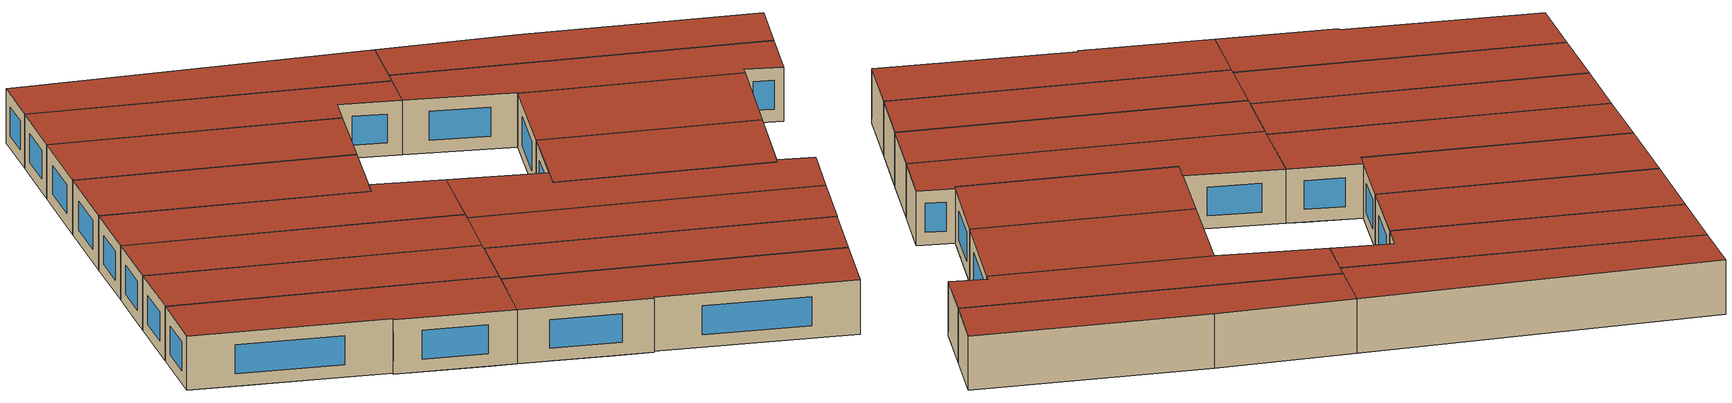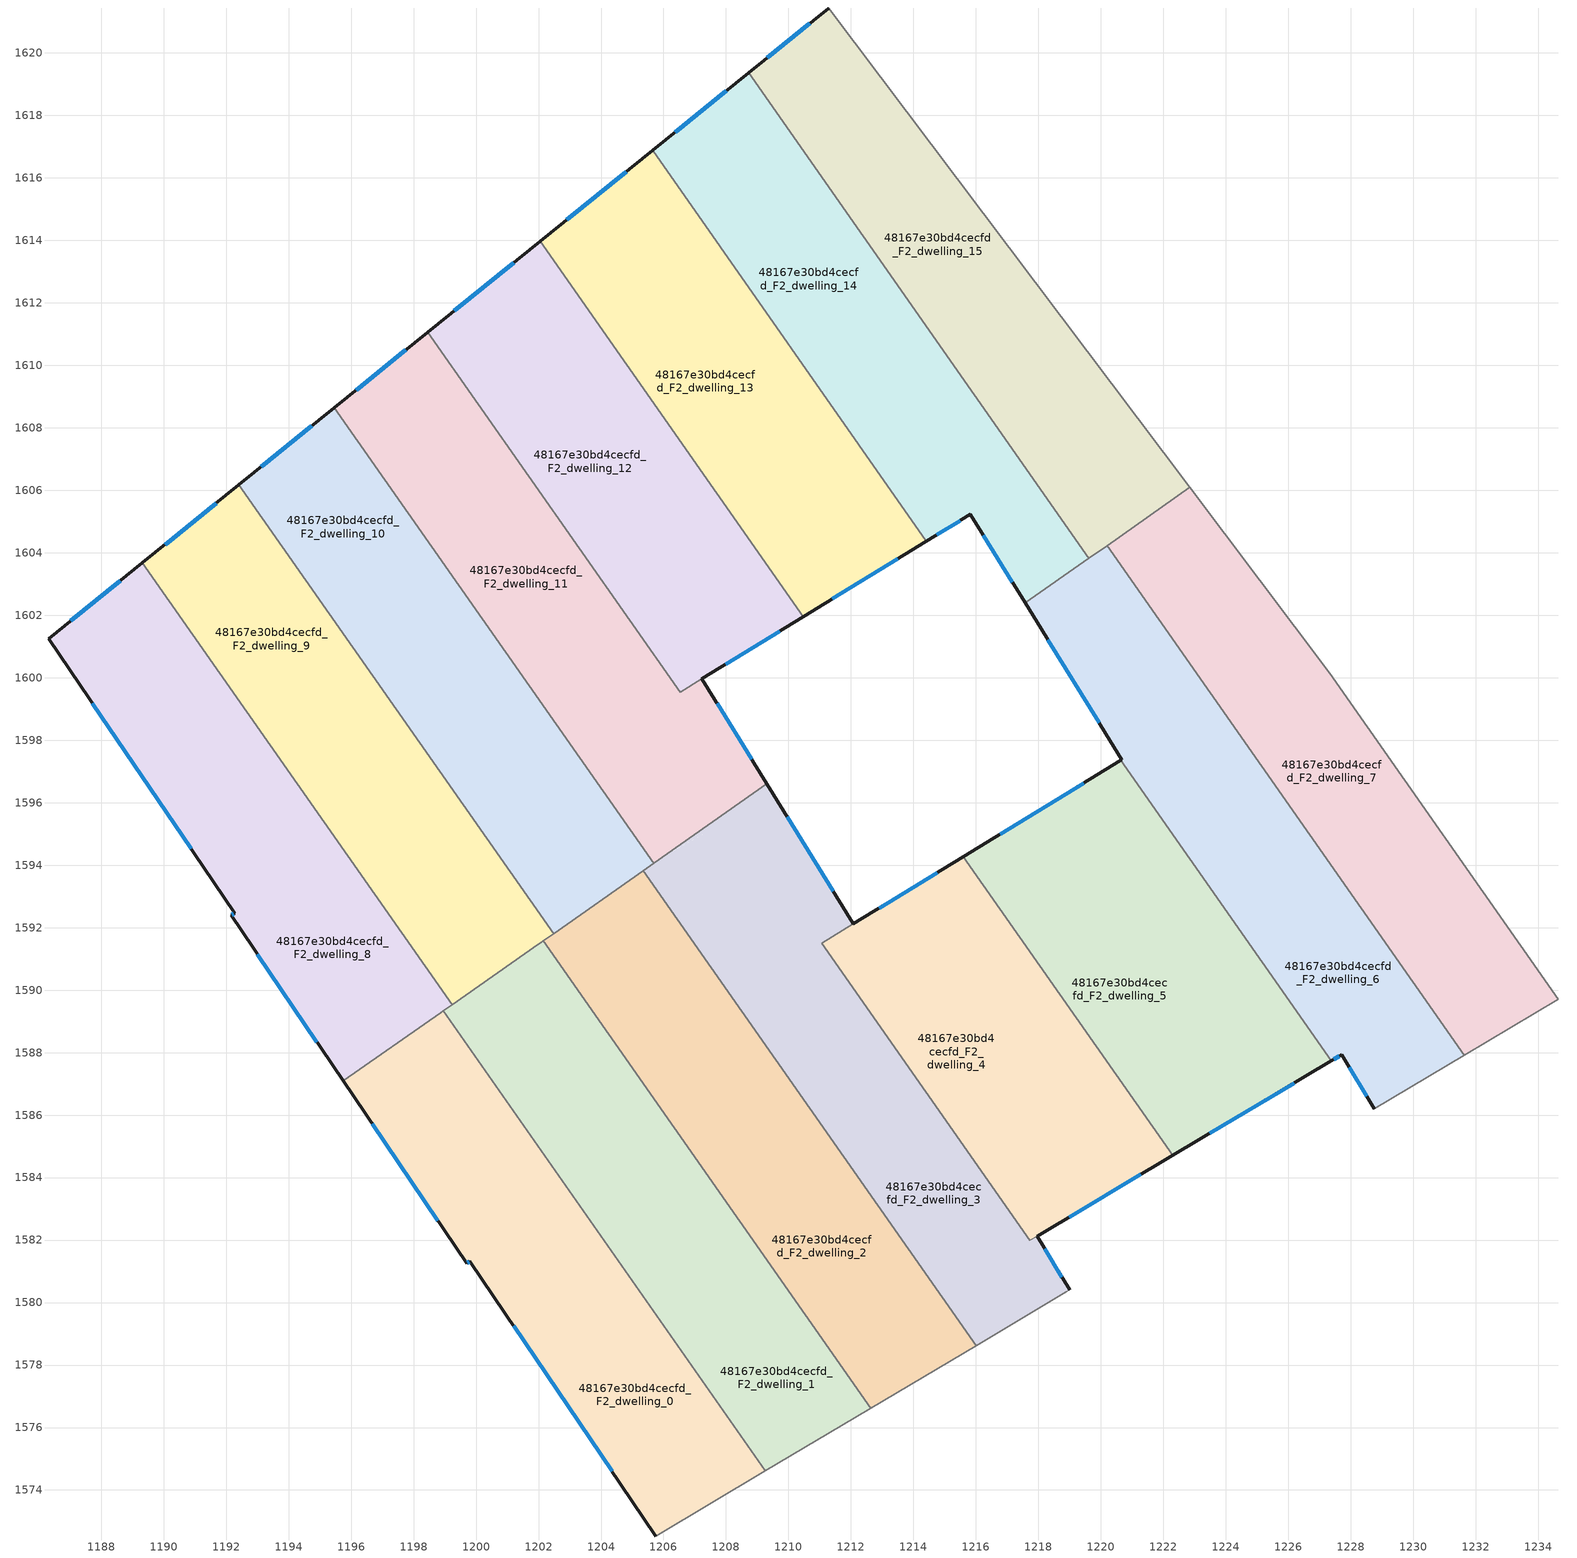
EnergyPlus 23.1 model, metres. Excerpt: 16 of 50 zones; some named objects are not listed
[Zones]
48167e30bd4cecfd_F2_dwelling_0
 floor to 48167e30bd4cecfd_F1_dwelling_11 (EU_floor_Construction): 1204.39,1581.56 1207.38,1577.31 1205.94,1572.63 1205.76,1572.53 1202.25,1577.72 z6
 floor to 48167e30bd4cecfd_F1_dwelling_12 (EU_floor_Construction): 1207.38,1577.31 1209.26,1574.61 1205.94,1572.63 z6
 floor to 48167e30bd4cecfd_F1_dwelling_10 (EU_floor_Construction): 1201.4,1585.83 1204.39,1581.56 1202.25,1577.72 1199.8,1581.33 1199.7,1581.25 1198.57,1582.93 z6
 floor to 48167e30bd4cecfd_F1_dwelling_9 (EU_floor_Construction): 1198.95,1589.33 1201.4,1585.83 1198.57,1582.93 1195.75,1587.09 1198.86,1589.28 z6
 wall outside (EU_wall_Construction): 1195.75,1587.09 1199.7,1581.25 1199.8,1581.33 1205.76,1572.53 z6:9
 wall to 48167e30bd4cecfd_F2_dwelling_1 (EU_wall_Construction): 1209.27,1574.61 1198.95,1589.33 z6:9
 wall adiabatic (EU_wall_Construction): 1205.76,1572.53 1209.27,1574.61 z6:9
 wall to 48167e30bd4cecfd_F2_dwelling_8 (EU_wall_Construction): 1198.95,1589.33 1198.86,1589.28 1195.75,1587.09 z6:9
 window (EU_Window_Construction): 1201.2,1579.26 1204.36,1574.59 / 1199.72,1581.27 1199.78,1581.31 / 1196.67,1585.72 1198.77,1582.62 z6.7:8.3
 roof outside (EU_roof_Construction): 1209.27,1574.61 1198.95,1589.33 1198.86,1589.28 1195.75,1587.09 1199.7,1581.25 1199.8,1581.33 1205.76,1572.53 z9
48167e30bd4cecfd_F2_dwelling_1
 floor to 48167e30bd4cecfd_F1_dwelling_12 (EU_floor_Construction): 1208.83,1582.05 1212.49,1576.83 1212.47,1576.52 1209.26,1574.61 1207.38,1577.31 z6
 floor to 48167e30bd4cecfd_F1_dwelling_11 (EU_floor_Construction): 1206.51,1585.36 1208.83,1582.05 1207.38,1577.31 1204.39,1581.56 z6
 floor to 48167e30bd4cecfd_F1_dwelling_10 (EU_floor_Construction): 1204.19,1588.68 1206.51,1585.36 1204.39,1581.56 1201.4,1585.83 z6
 floor to 48167e30bd4cecfd_F1_dwelling_13 (EU_floor_Construction): 1212.49,1576.83 1212.64,1576.62 1212.59,1576.59 1212.47,1576.52 z6
 floor to 48167e30bd4cecfd_F1_dwelling_9 (EU_floor_Construction): 1202.15,1591.58 1204.19,1588.68 1201.4,1585.83 1198.95,1589.33 1201.99,1591.47 1202.07,1591.52 z6
 wall to 48167e30bd4cecfd_F2_dwelling_2 (EU_wall_Construction): 1212.64,1576.62 1202.15,1591.58 z6:9
 wall adiabatic (EU_wall_Construction): 1209.27,1574.61 1212.55,1576.57 1212.64,1576.62 z6:9
 wall to 48167e30bd4cecfd_F2_dwelling_9 (EU_wall_Construction): 1202.15,1591.58 1202.07,1591.52 1201.99,1591.47 1199.23,1589.53 z6:9
 wall to 48167e30bd4cecfd_F2_dwelling_8 (EU_wall_Construction): 1199.23,1589.53 1198.95,1589.34 z6:9
 roof outside (EU_roof_Construction): 1212.55,1576.57 1212.64,1576.62 1202.15,1591.58 1202.07,1591.52 1201.99,1591.47 1198.95,1589.33 1209.27,1574.61 z9
48167e30bd4cecfd_F2_dwelling_10
 floor to 48167e30bd4cecfd_F1_dwelling_5 (EU_floor_Construction): 1196.18,1607.61 1200.52,1601.42 1194.95,1602.56 1192.41,1606.18 1194.95,1608.23 z6
 floor to 48167e30bd4cecfd_F1_dwelling_6 (EU_floor_Construction): 1200.52,1601.42 1202.39,1598.75 1197.6,1598.78 1194.95,1602.56 z6
 floor to 48167e30bd4cecfd_F1_dwelling_4 (EU_floor_Construction): 1195.46,1608.64 1196.18,1607.61 1194.95,1608.23 z6
 floor to 48167e30bd4cecfd_F1_dwelling_8 (EU_floor_Construction): 1204.04,1596.4 1205.65,1594.1 1202.21,1592.2 1199.93,1595.45 z6
 floor to 48167e30bd4cecfd_F1_dwelling_7 (EU_floor_Construction): 1202.39,1598.75 1204.04,1596.4 1199.93,1595.45 1197.6,1598.78 z6
 floor to 48167e30bd4cecfd_F1_dwelling_9 (EU_floor_Construction): 1205.65,1594.1 1205.68,1594.06 1202.48,1591.81 1202.21,1592.2 z6
 wall outside (EU_wall_Construction): 1195.46,1608.64 1192.41,1606.18 z6:9
 wall to 48167e30bd4cecfd_F2_dwelling_9 (EU_wall_Construction): 1192.41,1606.18 1202.48,1591.81 z6:9
 wall to 48167e30bd4cecfd_F2_dwelling_11 (EU_wall_Construction): 1205.68,1594.06 1195.46,1608.64 z6:9
 wall to 48167e30bd4cecfd_F2_dwelling_2 (EU_wall_Construction): 1202.48,1591.81 1205.35,1593.82 z6:9
 wall to 48167e30bd4cecfd_F2_dwelling_3 (EU_wall_Construction): 1205.35,1593.82 1205.68,1594.06 z6:9
 window (EU_Window_Construction): 1194.74,1608.06 1193.13,1606.76 z6.7:8.3
 roof outside (EU_roof_Construction): 1205.68,1594.06 1195.46,1608.64 1192.41,1606.18 1202.48,1591.81 z9
48167e30bd4cecfd_F2_dwelling_11
 floor to 48167e30bd4cecfd_F1_dwelling_4 (EU_floor_Construction): 1198.46,1611.07 1203.44,1603.96 1196.18,1607.61 1195.46,1608.64 z6
 floor to 48167e30bd4cecfd_F1_dwelling_5 (EU_floor_Construction): 1203.44,1603.96 1206.01,1600.3 1200.52,1601.42 1196.18,1607.61 z6
 floor to 48167e30bd4cecfd_F1_dwelling_6 (EU_floor_Construction): 1207.23,1599.97 1208.01,1598.71 1202.39,1598.75 1200.52,1601.42 1206.01,1600.3 1206.54,1599.54 z6
 floor to 48167e30bd4cecfd_F1_dwelling_8 (EU_floor_Construction): 1208.77,1597.48 1209.31,1596.6 1206.04,1594.31 1205.65,1594.1 1204.04,1596.4 z6
 floor to 48167e30bd4cecfd_F1_dwelling_7 (EU_floor_Construction): 1208.01,1598.71 1208.77,1597.48 1204.04,1596.4 1202.39,1598.75 z6
 floor to 48167e30bd4cecfd_F1_dwelling_9 (EU_floor_Construction): 1206.04,1594.31 1205.68,1594.06 1205.65,1594.1 z6
 wall outside (EU_wall_Construction): 1198.46,1611.07 1195.46,1608.64 / 1209.31,1596.6 1207.23,1599.97 z6:9
 wall to 48167e30bd4cecfd_F2_dwelling_12 (EU_wall_Construction): 1207.23,1599.97 1206.54,1599.54 1198.46,1611.07 z6:9
 wall to 48167e30bd4cecfd_F2_dwelling_3 (EU_wall_Construction): 1205.68,1594.06 1209.31,1596.6 z6:9
 window (EU_Window_Construction): 1197.75,1610.5 1196.16,1609.21 / 1208.82,1597.39 1207.72,1599.18 z6.7:8.3
 roof outside (EU_roof_Construction): 1209.31,1596.6 1207.23,1599.97 1206.54,1599.54 1198.46,1611.07 1195.46,1608.64 1205.68,1594.06 z9
48167e30bd4cecfd_F2_dwelling_12
 floor to 48167e30bd4cecfd_F1_dwelling_3 (EU_floor_Construction): 1202.05,1613.97 1209.55,1603.28 1200.51,1612.73 z6
 floor to 48167e30bd4cecfd_F1_dwelling_4 (EU_floor_Construction): 1209.55,1603.28 1210.48,1601.96 1209.1,1601.11 1203.44,1603.96 1198.46,1611.07 1200.51,1612.73 z6
 floor to 48167e30bd4cecfd_F1_dwelling_5 (EU_floor_Construction): 1209.1,1601.11 1207.33,1600.03 1206.01,1600.3 1203.44,1603.96 z6
 floor to 48167e30bd4cecfd_F1_dwelling_6 (EU_floor_Construction): 1207.33,1600.03 1206.54,1599.54 1206.01,1600.3 z6
 wall outside (EU_wall_Construction): 1202.05,1613.97 1198.46,1611.07 / 1207.23,1599.97 1210.48,1601.96 z6:9
 wall to 48167e30bd4cecfd_F2_dwelling_13 (EU_wall_Construction): 1210.48,1601.96 1202.05,1613.97 z6:9
 window (EU_Window_Construction): 1201.21,1613.29 1199.3,1611.75 / 1207.99,1600.44 1209.71,1601.49 z6.7:8.3
 roof outside (EU_roof_Construction): 1210.48,1601.96 1202.05,1613.97 1198.46,1611.07 1206.54,1599.54 z9
48167e30bd4cecfd_F2_dwelling_13
 floor to 48167e30bd4cecfd_F1_dwelling_2 (EU_floor_Construction): 1207,1614.95 1213.17,1606.15 1213.42,1603.76 1212.12,1602.96 z6
 floor to 48167e30bd4cecfd_F1_dwelling_1 (EU_floor_Construction): 1213.17,1606.15 1214.42,1604.37 1213.42,1603.76 z6
 floor to 48167e30bd4cecfd_F1_dwelling_3 (EU_floor_Construction): 1207,1614.95 1212.12,1602.96 1210.69,1602.09 1209.55,1603.28 1202.05,1613.97 1205.65,1616.88 z6
 floor to 48167e30bd4cecfd_F1_dwelling_4 (EU_floor_Construction): 1209.55,1603.28 1210.69,1602.09 1210.48,1601.96 z6
 wall outside (EU_wall_Construction): 1205.65,1616.88 1202.05,1613.97 / 1210.48,1601.96 1214.42,1604.37 z6:9
 wall to 48167e30bd4cecfd_F2_dwelling_14 (EU_wall_Construction): 1214.42,1604.37 1205.65,1616.88 z6:9
 window (EU_Window_Construction): 1204.8,1616.2 1202.9,1614.66 / 1211.4,1602.52 1213.49,1603.8 z6.7:8.3
 roof outside (EU_roof_Construction): 1214.42,1604.37 1205.65,1616.88 1202.05,1613.97 1210.48,1601.96 z9
48167e30bd4cecfd_F2_dwelling_14
 floor to 48167e30bd4cecfd_F1_dwelling_2 (EU_floor_Construction): 1208.72,1619.37 1212.33,1614.23 1213.17,1606.15 1207,1614.95 1206.04,1617.2 z6
 floor to 48167e30bd4cecfd_F1_dwelling_1 (EU_floor_Construction): 1212.33,1614.23 1217.58,1606.73 1216.45,1604.22 1215.83,1605.24 1214.42,1604.37 1213.17,1606.15 z6
 floor to 48167e30bd4cecfd_F1_dwelling_3 (EU_floor_Construction): 1206.04,1617.2 1207,1614.95 1205.65,1616.88 z6
 floor adiabatic (EU_floor_Construction): 1217.58,1606.73 1219.62,1603.83 1217.58,1602.4 1216.45,1604.22 z6
 wall outside (EU_wall_Construction): 1214.42,1604.37 1215.83,1605.24 1217.58,1602.4 / 1208.72,1619.37 1205.65,1616.88 z6:9
 wall to 48167e30bd4cecfd_F2_dwelling_15 (EU_wall_Construction): 1219.62,1603.83 1208.72,1619.37 z6:9
 wall to 48167e30bd4cecfd_F2_dwelling_6 (EU_wall_Construction): 1217.58,1602.4 1219.62,1603.83 z6:9
 window (EU_Window_Construction): 1216.24,1604.57 1217.17,1603.06 / 1214.75,1604.57 1215.5,1605.03 / 1208,1618.78 1206.37,1617.46 z6.7:8.3
 roof outside (EU_roof_Construction): 1219.62,1603.83 1208.72,1619.37 1205.65,1616.88 1214.42,1604.37 1215.83,1605.24 1217.58,1602.4 z9
48167e30bd4cecfd_F2_dwelling_15
 floor to 48167e30bd4cecfd_F1_dwelling_1 (EU_floor_Construction): 1211.62,1621 1219.37,1610.7 1217.58,1606.73 1212.33,1614.23 z6
 floor adiabatic (EU_floor_Construction): 1219.37,1610.7 1222.85,1606.09 1219.62,1603.83 1217.58,1606.73 z6
 floor to 48167e30bd4cecfd_F1_dwelling_2 (EU_floor_Construction): 1211.62,1621 1212.33,1614.23 1208.72,1619.37 1211.29,1621.44 z6
 wall outside (EU_wall_Construction): 1211.29,1621.44 1208.72,1619.37 z6:9
 wall adiabatic (EU_wall_Construction): 1222.85,1606.09 1211.29,1621.44 z6:9
 wall to 48167e30bd4cecfd_F2_dwelling_7 (EU_wall_Construction): 1220.2,1604.23 1222.85,1606.09 z6:9
 wall to 48167e30bd4cecfd_F2_dwelling_6 (EU_wall_Construction): 1219.62,1603.83 1220.2,1604.23 z6:9
 window (EU_Window_Construction): 1210.68,1620.95 1209.32,1619.85 z6.7:8.3
 roof outside (EU_roof_Construction): 1222.85,1606.09 1211.29,1621.44 1208.72,1619.37 1219.62,1603.83 z9
48167e30bd4cecfd_F2_dwelling_2
 floor to 48167e30bd4cecfd_F1_dwelling_10 (EU_floor_Construction): 1206.96,1591.52 1208.63,1589.14 1206.51,1585.36 1204.19,1588.68 z6
 floor to 48167e30bd4cecfd_F1_dwelling_13 (EU_floor_Construction): 1212.91,1583.04 1216,1578.62 1212.64,1576.62 1212.49,1576.83 z6
 floor to 48167e30bd4cecfd_F1_dwelling_9 (EU_floor_Construction): 1205.35,1593.82 1206.96,1591.52 1204.19,1588.68 1202.15,1591.58 z6
 floor to 48167e30bd4cecfd_F1_dwelling_11 (EU_floor_Construction): 1208.63,1589.14 1210.29,1586.78 1208.83,1582.05 1206.51,1585.36 z6
 floor to 48167e30bd4cecfd_F1_dwelling_12 (EU_floor_Construction): 1210.29,1586.78 1212.91,1583.04 1212.49,1576.83 1208.83,1582.05 z6
 wall to 48167e30bd4cecfd_F2_dwelling_3 (EU_wall_Construction): 1216,1578.62 1205.35,1593.82 z6:9
 wall adiabatic (EU_wall_Construction): 1212.64,1576.62 1216,1578.62 z6:9
 wall to 48167e30bd4cecfd_F2_dwelling_9 (EU_wall_Construction): 1202.48,1591.81 1202.15,1591.58 z6:9
 roof outside (EU_roof_Construction): 1216,1578.62 1205.35,1593.82 1202.15,1591.58 1212.64,1576.62 z9
48167e30bd4cecfd_F2_dwelling_3
 floor to 48167e30bd4cecfd_F1_dwelling_9 (EU_floor_Construction): 1209.53,1596.24 1210.32,1594.96 1206.96,1591.52 1205.35,1593.82 1206.04,1594.31 z6
 floor to 48167e30bd4cecfd_F1_dwelling_13 (EU_floor_Construction): 1213.26,1588.36 1217.73,1581.99 1217.96,1582.13 1219,1580.4 1218.89,1580.34 1216,1578.62 1212.91,1583.04 z6
 floor to 48167e30bd4cecfd_F1_dwelling_10 (EU_floor_Construction): 1210.32,1594.96 1211.14,1593.64 1208.63,1589.14 1206.96,1591.52 z6
 floor to 48167e30bd4cecfd_F1_dwelling_11 (EU_floor_Construction): 1211.14,1593.64 1211.98,1592.27 1211.9,1592.01 1211.07,1591.5 1211.54,1590.83 1210.29,1586.78 1208.63,1589.14 z6
 floor to 48167e30bd4cecfd_F1_dwelling_8 (EU_floor_Construction): 1209.31,1596.6 1209.53,1596.24 1206.04,1594.31 z6
 floor to 48167e30bd4cecfd_F1_dwelling_12 (EU_floor_Construction): 1211.54,1590.83 1213.26,1588.36 1212.91,1583.04 1210.29,1586.78 z6; 1211.98,1592.27 1212.08,1592.12 1211.9,1592.01 z6
 wall outside (EU_wall_Construction): 1212.08,1592.12 1209.31,1596.6 / 1219,1580.4 1217.96,1582.13 z6:9
 wall adiabatic (EU_wall_Construction): 1216,1578.62 1218.89,1580.34 1219,1580.4 z6:9
 wall to 48167e30bd4cecfd_F2_dwelling_4 (EU_wall_Construction): 1217.73,1582 1211.07,1591.5 1212.08,1592.12 / 1217.96,1582.13 1217.73,1581.99 z6:9
 window (EU_Window_Construction): 1211.43,1593.17 1209.96,1595.55 / 1218.75,1580.81 1218.21,1581.72 z6.7:8.3
 roof outside (EU_roof_Construction): 1218.89,1580.34 1219,1580.4 1217.96,1582.13 1217.73,1581.99 1211.07,1591.5 1212.08,1592.12 1209.31,1596.6 1205.35,1593.82 1216,1578.62 z9
48167e30bd4cecfd_F2_dwelling_4
 floor to 48167e30bd4cecfd_F1_dwelling_13 (EU_floor_Construction): 1215.25,1594.06 1218.52,1582.46 1217.73,1581.99 1213.26,1588.36 1213.58,1593.03 z6
 floor to 48167e30bd4cecfd_F1_dwelling_14 (EU_floor_Construction): 1215.6,1594.27 1222.3,1584.71 1218.52,1582.46 1215.25,1594.06 z6
 floor to 48167e30bd4cecfd_F1_dwelling_12 (EU_floor_Construction): 1213.58,1593.03 1213.26,1588.36 1211.54,1590.83 1211.9,1592.01 z6
 floor to 48167e30bd4cecfd_F1_dwelling_11 (EU_floor_Construction): 1211.9,1592.01 1211.54,1590.83 1211.07,1591.5 z6
 wall outside (EU_wall_Construction): 1215.59,1594.27 1212.08,1592.12 / 1217.96,1582.13 1222.3,1584.71 z6:9
 wall to 48167e30bd4cecfd_F2_dwelling_5 (EU_wall_Construction): 1222.3,1584.71 1215.59,1594.27 z6:9
 window (EU_Window_Construction): 1214.77,1593.77 1212.9,1592.62 / 1218.98,1582.74 1221.28,1584.1 z6.7:8.3
 roof outside (EU_roof_Construction): 1222.3,1584.71 1215.59,1594.27 1211.07,1591.5 1217.73,1582 z9
48167e30bd4cecfd_F2_dwelling_5
 floor to 48167e30bd4cecfd_F1_dwelling_14 (EU_floor_Construction): 1225.99,1586.91 1222.3,1584.71 1215.6,1594.27 1217.36,1595.35 z6
 floor to 48167e30bd4cecfd_F1_dwelling_15 (EU_floor_Construction): 1222.35,1594.92 1227.38,1587.74 1225.99,1586.91 1217.36,1595.35 1219.06,1596.39 z6
 floor to 48167e30bd4cecfd_F1_dwelling_16 (EU_floor_Construction): 1220.64,1597.36 1222.35,1594.92 1219.06,1596.39 z6
 wall outside (EU_wall_Construction): 1222.3,1584.71 1227.38,1587.74 / 1220.64,1597.36 1215.59,1594.27 z6:9
 wall to 48167e30bd4cecfd_F2_dwelling_6 (EU_wall_Construction): 1227.38,1587.74 1220.64,1597.36 z6:9
 window (EU_Window_Construction): 1223.49,1585.42 1226.19,1587.03 / 1219.45,1596.63 1216.78,1595 z6.7:8.3
 roof outside (EU_roof_Construction): 1227.38,1587.74 1220.64,1597.36 1215.59,1594.27 1222.3,1584.71 z9
48167e30bd4cecfd_F2_dwelling_6
 floor to 48167e30bd4cecfd_F1_dwelling_15 (EU_floor_Construction): 1228.73,1592.06 1231.63,1587.92 1228.75,1586.2 1227.72,1587.94 1227.38,1587.74 1222.35,1594.92 z6
 floor to 48167e30bd4cecfd_F1_dwelling_16 (EU_floor_Construction): 1223.63,1599.34 1228.73,1592.06 1222.35,1594.92 1220.64,1597.36 1220.67,1597.38 1219.63,1599.06 z6
 floor adiabatic (EU_floor_Construction): 1220.2,1604.23 1223.63,1599.34 1219.63,1599.06 1217.58,1602.4 z6
 wall outside (EU_wall_Construction): 1217.58,1602.4 1220.67,1597.38 1220.64,1597.36 / 1227.38,1587.74 1227.72,1587.94 1228.75,1586.2 z6:9
 wall to 48167e30bd4cecfd_F2_dwelling_7 (EU_wall_Construction): 1231.63,1587.92 1220.2,1604.23 z6:9
 wall adiabatic (EU_wall_Construction): 1228.75,1586.2 1231.63,1587.92 z6:9
 window (EU_Window_Construction): 1218.3,1601.22 1219.94,1598.55 / 1227.96,1587.53 1228.51,1586.61 / 1227.46,1587.78 1227.64,1587.89 z6.7:8.3
 roof outside (EU_roof_Construction): 1231.63,1587.92 1220.2,1604.23 1217.58,1602.4 1220.67,1597.38 1220.64,1597.36 1227.38,1587.74 1227.72,1587.94 1228.75,1586.2 z9
48167e30bd4cecfd_F2_dwelling_7
 floor adiabatic (EU_floor_Construction): 1227.33,1600.14 1234.64,1589.71 1231.63,1587.92 1220.2,1604.23 1222.85,1606.09 z6
 wall adiabatic (EU_wall_Construction): 1231.63,1587.92 1234.64,1589.71 1227.33,1600.14 1222.85,1606.09 z6:9
 roof outside (EU_roof_Construction): 1234.64,1589.71 1227.33,1600.14 1222.85,1606.09 1220.2,1604.23 1231.63,1587.92 z9
48167e30bd4cecfd_F2_dwelling_8
 floor to 48167e30bd4cecfd_F1_dwelling_7 (EU_floor_Construction): 1192.73,1598.81 1195.75,1594.5 1191.55,1593.53 1187.96,1598.84 z6
 floor to 48167e30bd4cecfd_F1_dwelling_8 (EU_floor_Construction): 1195.75,1594.5 1198.72,1590.27 1194.99,1588.21 1192.16,1592.39 1192.28,1592.46 1191.55,1593.53 z6
 floor to 48167e30bd4cecfd_F1_dwelling_6 (EU_floor_Construction): 1189.32,1603.68 1192.73,1598.81 1187.96,1598.84 1186.32,1601.26 z6
 floor to 48167e30bd4cecfd_F1_dwelling_9 (EU_floor_Construction): 1198.72,1590.27 1199.23,1589.54 1198.9,1589.31 1198.86,1589.28 1195.75,1587.09 1194.99,1588.21 z6
 wall outside (EU_wall_Construction): 1189.32,1603.68 1186.32,1601.26 1192.28,1592.46 1192.16,1592.39 1195.75,1587.09 z6:9
 wall to 48167e30bd4cecfd_F2_dwelling_9 (EU_wall_Construction): 1199.23,1589.54 1189.32,1603.68 z6:9
 window (EU_Window_Construction): 1193,1591.15 1194.9,1588.34 / 1192.25,1592.44 1192.19,1592.41 / 1187.72,1599.19 1190.88,1594.52 / 1188.61,1603.11 1187.03,1601.82 z6.7:8.3
 roof outside (EU_roof_Construction): 1199.23,1589.54 1189.32,1603.68 1186.32,1601.26 1192.28,1592.46 1192.16,1592.39 1195.75,1587.09 z9
48167e30bd4cecfd_F2_dwelling_9
 floor to 48167e30bd4cecfd_F1_dwelling_6 (EU_floor_Construction): 1194.95,1602.56 1197.6,1598.78 1192.73,1598.81 1189.32,1603.68 1189.35,1603.7 z6
 floor to 48167e30bd4cecfd_F1_dwelling_5 (EU_floor_Construction): 1192.41,1606.18 1194.95,1602.56 1189.35,1603.7 z6
 floor to 48167e30bd4cecfd_F1_dwelling_7 (EU_floor_Construction): 1197.6,1598.78 1199.93,1595.45 1195.75,1594.5 1192.73,1598.81 z6
 floor to 48167e30bd4cecfd_F1_dwelling_8 (EU_floor_Construction): 1199.93,1595.45 1202.21,1592.2 1198.72,1590.27 1195.75,1594.5 z6
 floor to 48167e30bd4cecfd_F1_dwelling_9 (EU_floor_Construction): 1202.21,1592.2 1202.48,1591.81 1202.15,1591.58 1202.1,1591.55 1202.03,1591.5 1201.99,1591.47 1199.23,1589.54 1198.72,1590.27 z6
 wall outside (EU_wall_Construction): 1192.41,1606.18 1189.32,1603.68 z6:9
 window (EU_Window_Construction): 1191.68,1605.59 1190.04,1604.26 z6.7:8.3
 roof outside (EU_roof_Construction): 1202.48,1591.81 1192.41,1606.18 1189.32,1603.68 1199.23,1589.54 z9
[Building]
EU S2 Campaign: North Axis=0; Terrain=City; Solar Distribution=FullExterior
[Site:Location]
Budapest.Ferenc.Liszt.Intl.AP: Latitude=47.437; Longitude=19.256; Time Zone=1; Elevation=185
[SizingPeriod:WeatherFileDays]
AnnualSizingPeriod: Begin Month=1; Begin Day of Month=1; End Month=12; End Day of Month=31; Day of Week for Start Day=Monday; Use Weather File Daylight Saving Period=No; Use Weather File Rain and Snow Indicators=No
[MATERIAL]
EU_InternalMass_Material: Roughness=MediumRough; Thickness=0.1; Conductivity=1; Density=1800; Specific Heat=900; Thermal Absorptance=0.9; Solar Absorptance=0.7; Visible Absorptance=0.7
[MATERIAL:NOMASS] Roughness=MediumRough; Thermal Absorptance=0.9; Solar Absorptance=0.7; Visible Absorptance=0.7
Name | Thermal Resistance
EU_wall_NoMass | 0.832559
EU_roof_NoMass | 1.39638
EU_floor_NoMass | 0.872794
[WINDOWMATERIAL:SIMPLEGLAZINGSYSTEM]
EU_Window_SimpleGlazing: UFactor=2.79869; Solar Heat Gain Coefficient=0.75; Visible Transmittance=0.75
[CONSTRUCTION]
EU_wall_Construction: EU_wall_NoMass
EU_roof_Construction: EU_roof_NoMass
EU_floor_Construction: EU_floor_NoMass
EU_Window_Construction: EU_Window_SimpleGlazing
EU_InternalMass_Construction: EU_InternalMass_Material
[ZONE] Type=1; Multiplier=1; Ceiling Height=autocalculate; Floor Area=autocalculate; Part of Total Floor Area=Yes
Name | Volume
48167e30bd4cecfd_F2_dwelling_0 | 212.623
48167e30bd4cecfd_F2_dwelling_1 | 212.803
48167e30bd4cecfd_F2_dwelling_10 | 207.237
48167e30bd4cecfd_F2_dwelling_11 | 215.6
48167e30bd4cecfd_F2_dwelling_12 | 198.913
48167e30bd4cecfd_F2_dwelling_13 | 207.243
48167e30bd4cecfd_F2_dwelling_14 | 207.226
48167e30bd4cecfd_F2_dwelling_15 | 207.259
48167e30bd4cecfd_F2_dwelling_2 | 215.808
48167e30bd4cecfd_F2_dwelling_3 | 209.882
48167e30bd4cecfd_F2_dwelling_4 | 185.091
48167e30bd4cecfd_F2_dwelling_5 | 207.225
48167e30bd4cecfd_F2_dwelling_6 | 207.262
48167e30bd4cecfd_F2_dwelling_7 | 207.221
48167e30bd4cecfd_F2_dwelling_8 | 207.233
48167e30bd4cecfd_F2_dwelling_9 | 207.256
[INTERNALMASS] Construction=EU_InternalMass_Construction
Name | Zone or ZoneList | Surface Area
48167e30bd4cecfd_F2_dwelling_0_EU_InternalMass | 48167e30bd4cecfd_F2_dwelling_0 | 70.8782
48167e30bd4cecfd_F2_dwelling_1_EU_InternalMass | 48167e30bd4cecfd_F2_dwelling_1 | 70.928
48167e30bd4cecfd_F2_dwelling_2_EU_InternalMass | 48167e30bd4cecfd_F2_dwelling_2 | 71.9315
48167e30bd4cecfd_F2_dwelling_3_EU_InternalMass | 48167e30bd4cecfd_F2_dwelling_3 | 69.9717
48167e30bd4cecfd_F2_dwelling_4_EU_InternalMass | 48167e30bd4cecfd_F2_dwelling_4 | 61.6994
48167e30bd4cecfd_F2_dwelling_5_EU_InternalMass | 48167e30bd4cecfd_F2_dwelling_5 | 69.0752
48167e30bd4cecfd_F2_dwelling_6_EU_InternalMass | 48167e30bd4cecfd_F2_dwelling_6 | 69.0871
48167e30bd4cecfd_F2_dwelling_7_EU_InternalMass | 48167e30bd4cecfd_F2_dwelling_7 | 69.0737
48167e30bd4cecfd_F2_dwelling_8_EU_InternalMass | 48167e30bd4cecfd_F2_dwelling_8 | 69.0775
48167e30bd4cecfd_F2_dwelling_9_EU_InternalMass | 48167e30bd4cecfd_F2_dwelling_9 | 69.0856
48167e30bd4cecfd_F2_dwelling_10_EU_InternalMass | 48167e30bd4cecfd_F2_dwelling_10 | 69.079
48167e30bd4cecfd_F2_dwelling_11_EU_InternalMass | 48167e30bd4cecfd_F2_dwelling_11 | 71.8665
48167e30bd4cecfd_F2_dwelling_12_EU_InternalMass | 48167e30bd4cecfd_F2_dwelling_12 | 66.3047
48167e30bd4cecfd_F2_dwelling_13_EU_InternalMass | 48167e30bd4cecfd_F2_dwelling_13 | 69.0809
48167e30bd4cecfd_F2_dwelling_14_EU_InternalMass | 48167e30bd4cecfd_F2_dwelling_14 | 69.0752
48167e30bd4cecfd_F2_dwelling_15_EU_InternalMass | 48167e30bd4cecfd_F2_dwelling_15 | 69.0865
[OTHEREQUIPMENT] Fuel Type=Electricity; Design Level Calculation Method=Watts/Area; Power per Zone Floor Area=1; Fraction Latent=0; Fraction Radiant=0; Fraction Lost=0; Carbon Dioxide Generation Rate=0; EndUse Subcategory=EU_Step8_InternalGains
Name | Zone or ZoneList or Space or SpaceList | Schedule
EU_Step8_InternalGain_48167e30bd4cecfd_F2_dwelling_0_f000 | 48167e30bd4cecfd_F2_dwelling_0 | EU_Step8_GainSchedule_48167e30bd4cecfd_F2_dwelling_0_f000
EU_Step8_InternalGain_48167e30bd4cecfd_F2_dwelling_1_f000 | 48167e30bd4cecfd_F2_dwelling_1 | EU_Step8_GainSchedule_48167e30bd4cecfd_F2_dwelling_1_f000
EU_Step8_InternalGain_48167e30bd4cecfd_F2_dwelling_2_f000 | 48167e30bd4cecfd_F2_dwelling_2 | EU_Step8_GainSchedule_48167e30bd4cecfd_F2_dwelling_2_f000
EU_Step8_InternalGain_48167e30bd4cecfd_F2_dwelling_3_f000 | 48167e30bd4cecfd_F2_dwelling_3 | EU_Step8_GainSchedule_48167e30bd4cecfd_F2_dwelling_3_f000
EU_Step8_InternalGain_48167e30bd4cecfd_F2_dwelling_4_f000 | 48167e30bd4cecfd_F2_dwelling_4 | EU_Step8_GainSchedule_48167e30bd4cecfd_F2_dwelling_4_f000
EU_Step8_InternalGain_48167e30bd4cecfd_F2_dwelling_5_f000 | 48167e30bd4cecfd_F2_dwelling_5 | EU_Step8_GainSchedule_48167e30bd4cecfd_F2_dwelling_5_f000
EU_Step8_InternalGain_48167e30bd4cecfd_F2_dwelling_6_f000 | 48167e30bd4cecfd_F2_dwelling_6 | EU_Step8_GainSchedule_48167e30bd4cecfd_F2_dwelling_6_f000
EU_Step8_InternalGain_48167e30bd4cecfd_F2_dwelling_7_f000 | 48167e30bd4cecfd_F2_dwelling_7 | EU_Step8_GainSchedule_48167e30bd4cecfd_F2_dwelling_7_f000
EU_Step8_InternalGain_48167e30bd4cecfd_F2_dwelling_8_f000 | 48167e30bd4cecfd_F2_dwelling_8 | EU_Step8_GainSchedule_48167e30bd4cecfd_F2_dwelling_8_f000
EU_Step8_InternalGain_48167e30bd4cecfd_F2_dwelling_9_f000 | 48167e30bd4cecfd_F2_dwelling_9 | EU_Step8_GainSchedule_48167e30bd4cecfd_F2_dwelling_9_f000
EU_Step8_InternalGain_48167e30bd4cecfd_F2_dwelling_10_f000 | 48167e30bd4cecfd_F2_dwelling_10 | EU_Step8_GainSchedule_48167e30bd4cecfd_F2_dwelling_10_f000
EU_Step8_InternalGain_48167e30bd4cecfd_F2_dwelling_11_f000 | 48167e30bd4cecfd_F2_dwelling_11 | EU_Step8_GainSchedule_48167e30bd4cecfd_F2_dwelling_11_f000
EU_Step8_InternalGain_48167e30bd4cecfd_F2_dwelling_12_f000 | 48167e30bd4cecfd_F2_dwelling_12 | EU_Step8_GainSchedule_48167e30bd4cecfd_F2_dwelling_12_f000
EU_Step8_InternalGain_48167e30bd4cecfd_F2_dwelling_13_f000 | 48167e30bd4cecfd_F2_dwelling_13 | EU_Step8_GainSchedule_48167e30bd4cecfd_F2_dwelling_13_f000
EU_Step8_InternalGain_48167e30bd4cecfd_F2_dwelling_14_f000 | 48167e30bd4cecfd_F2_dwelling_14 | EU_Step8_GainSchedule_48167e30bd4cecfd_F2_dwelling_14_f000
EU_Step8_InternalGain_48167e30bd4cecfd_F2_dwelling_15_f000 | 48167e30bd4cecfd_F2_dwelling_15 | EU_Step8_GainSchedule_48167e30bd4cecfd_F2_dwelling_15_f000
[ZONEVENTILATION:DESIGNFLOWRATE] Schedule=EU_AlwaysOn; Design Flow Rate Calculation Method=AirChanges/Hour; Air Changes per Hour=0.475469; Ventilation Type=Natural; Fan Pressure Rise=0; Fan Total Efficiency=1; Constant Term Coefficient=1; Temperature Term Coefficient=0; Velocity Term Coefficient=0; Velocity Squared Term Coefficient=0; Minimum Indoor Temperature=-100; Maximum Indoor Temperature=100; Delta Temperature=-100; Minimum Outdoor Temperature=-100; Maximum Outdoor Temperature=100; Maximum Wind Speed=40
Name | Zone or ZoneList or Space or SpaceList
EU_ConstantAir_48167e30bd4cecfd_F2_dwelling_0 | 48167e30bd4cecfd_F2_dwelling_0
EU_ConstantAir_48167e30bd4cecfd_F2_dwelling_1 | 48167e30bd4cecfd_F2_dwelling_1
EU_ConstantAir_48167e30bd4cecfd_F2_dwelling_2 | 48167e30bd4cecfd_F2_dwelling_2
EU_ConstantAir_48167e30bd4cecfd_F2_dwelling_3 | 48167e30bd4cecfd_F2_dwelling_3
EU_ConstantAir_48167e30bd4cecfd_F2_dwelling_4 | 48167e30bd4cecfd_F2_dwelling_4
EU_ConstantAir_48167e30bd4cecfd_F2_dwelling_5 | 48167e30bd4cecfd_F2_dwelling_5
EU_ConstantAir_48167e30bd4cecfd_F2_dwelling_6 | 48167e30bd4cecfd_F2_dwelling_6
EU_ConstantAir_48167e30bd4cecfd_F2_dwelling_7 | 48167e30bd4cecfd_F2_dwelling_7
EU_ConstantAir_48167e30bd4cecfd_F2_dwelling_8 | 48167e30bd4cecfd_F2_dwelling_8
EU_ConstantAir_48167e30bd4cecfd_F2_dwelling_9 | 48167e30bd4cecfd_F2_dwelling_9
EU_ConstantAir_48167e30bd4cecfd_F2_dwelling_10 | 48167e30bd4cecfd_F2_dwelling_10
EU_ConstantAir_48167e30bd4cecfd_F2_dwelling_11 | 48167e30bd4cecfd_F2_dwelling_11
EU_ConstantAir_48167e30bd4cecfd_F2_dwelling_12 | 48167e30bd4cecfd_F2_dwelling_12
EU_ConstantAir_48167e30bd4cecfd_F2_dwelling_13 | 48167e30bd4cecfd_F2_dwelling_13
EU_ConstantAir_48167e30bd4cecfd_F2_dwelling_14 | 48167e30bd4cecfd_F2_dwelling_14
EU_ConstantAir_48167e30bd4cecfd_F2_dwelling_15 | 48167e30bd4cecfd_F2_dwelling_15
[HVACTEMPLATE:ZONE:IDEALLOADSAIRSYSTEM] System Availability Schedule=EU_AlwaysOn; Maximum Heating Supply Air Temperature=50; Minimum Cooling Supply Air Temperature=13; Maximum Heating Supply Air Humidity Ratio=0.0156; Minimum Cooling Supply Air Humidity Ratio=0.0077; Heating Limit=NoLimit; Cooling Limit=NoLimit; Heating Availability Schedule=EU_AlwaysOn; Cooling Availability Schedule=EU_CoolingOff; Dehumidification Control Type=ConstantSensibleHeatRatio; Cooling Sensible Heat Ratio=0.7; Dehumidification Setpoint=60; Humidification Control Type=None; Humidification Setpoint=30; Outdoor Air Method=None; Outdoor Air Flow Rate per Person=0.00944; Outdoor Air Flow Rate per Zone Floor Area=0; Outdoor Air Flow Rate per Zone=0; Demand Controlled Ventilation Type=None; Outdoor Air Economizer Type=NoEconomizer; Heat Recovery Type=None; Sensible Heat Recovery Effectiveness=0.7; Latent Heat Recovery Effectiveness=0.65
Name | Template Thermostat
48167e30bd4cecfd_F2_dwelling_0 | EU_HeatOnly_48167e30bd4cecfd_F2_dwelling_0
48167e30bd4cecfd_F2_dwelling_1 | EU_HeatOnly_48167e30bd4cecfd_F2_dwelling_1
48167e30bd4cecfd_F2_dwelling_2 | EU_HeatOnly_48167e30bd4cecfd_F2_dwelling_2
48167e30bd4cecfd_F2_dwelling_3 | EU_HeatOnly_48167e30bd4cecfd_F2_dwelling_3
48167e30bd4cecfd_F2_dwelling_4 | EU_HeatOnly_48167e30bd4cecfd_F2_dwelling_4
48167e30bd4cecfd_F2_dwelling_5 | EU_HeatOnly_48167e30bd4cecfd_F2_dwelling_5
48167e30bd4cecfd_F2_dwelling_6 | EU_HeatOnly_48167e30bd4cecfd_F2_dwelling_6
48167e30bd4cecfd_F2_dwelling_7 | EU_HeatOnly_48167e30bd4cecfd_F2_dwelling_7
48167e30bd4cecfd_F2_dwelling_8 | EU_HeatOnly_48167e30bd4cecfd_F2_dwelling_8
48167e30bd4cecfd_F2_dwelling_9 | EU_HeatOnly_48167e30bd4cecfd_F2_dwelling_9
48167e30bd4cecfd_F2_dwelling_10 | EU_HeatOnly_48167e30bd4cecfd_F2_dwelling_10
48167e30bd4cecfd_F2_dwelling_11 | EU_HeatOnly_48167e30bd4cecfd_F2_dwelling_11
48167e30bd4cecfd_F2_dwelling_12 | EU_HeatOnly_48167e30bd4cecfd_F2_dwelling_12
48167e30bd4cecfd_F2_dwelling_13 | EU_HeatOnly_48167e30bd4cecfd_F2_dwelling_13
48167e30bd4cecfd_F2_dwelling_14 | EU_HeatOnly_48167e30bd4cecfd_F2_dwelling_14
48167e30bd4cecfd_F2_dwelling_15 | EU_HeatOnly_48167e30bd4cecfd_F2_dwelling_15
[SIZING:ZONE] Zone Cooling Design Supply Air Temperature Input Method=SupplyAirTemperature; Zone Cooling Design Supply Air Temperature=13; Zone Heating Design Supply Air Temperature Input Method=SupplyAirTemperature; Zone Heating Design Supply Air Temperature=50; Zone Cooling Design Supply Air Humidity Ratio=0.008; Zone Heating Design Supply Air Humidity Ratio=0.008; Cooling Design Air Flow Method=DesignDay; Cooling Design Air Flow Rate=0; Cooling Minimum Air Flow per Zone Floor Area=0.000762; Cooling Minimum Air Flow=0; Cooling Minimum Air Flow Fraction=0.2; Heating Design Air Flow Method=DesignDay; Heating Design Air Flow Rate=0; Heating Maximum Air Flow per Zone Floor Area=0.002032; Heating Maximum Air Flow=0.141576; Heating Maximum Air Flow Fraction=0.3; Account for Dedicated Outdoor Air System=No; Dedicated Outdoor Air System Control Strategy=NeutralSupplyAir; Dedicated Outdoor Air Low Setpoint Temperature for Design=autosize; Dedicated Outdoor Air High Setpoint Temperature for Design=autosize; Zone Load Sizing Method=Sensible Load Only No Latent Load; Zone Latent Cooling Design Supply Air Humidity Ratio Input Method=HumidityRatioDifference; Zone Cooling Design Supply Air Humidity Ratio Difference=0.005; Zone Latent Heating Design Supply Air Humidity Ratio Input Method=HumidityRatioDifference; Zone Humidification Design Supply Air Humidity Ratio Difference=0.005
48167e30bd4cecfd_F2_dwelling_0; 48167e30bd4cecfd_F2_dwelling_1; 48167e30bd4cecfd_F2_dwelling_2; 48167e30bd4cecfd_F2_dwelling_3; 48167e30bd4cecfd_F2_dwelling_4; 48167e30bd4cecfd_F2_dwelling_5; 48167e30bd4cecfd_F2_dwelling_6; 48167e30bd4cecfd_F2_dwelling_7; 48167e30bd4cecfd_F2_dwelling_8; 48167e30bd4cecfd_F2_dwelling_9; 48167e30bd4cecfd_F2_dwelling_10; 48167e30bd4cecfd_F2_dwelling_11; 48167e30bd4cecfd_F2_dwelling_12; 48167e30bd4cecfd_F2_dwelling_13; 48167e30bd4cecfd_F2_dwelling_14; 48167e30bd4cecfd_F2_dwelling_15
[SCHEDULE:CONSTANT]
Name | Hourly Value
EU_AlwaysOn | 1
EU_CoolingOff | 0
[SCHEDULE:FILE] Column Number=1; Rows to Skip at Top=0; Number of Hours of Data=8760; Column Separator=Comma; Interpolate to Timestep=No; Minutes per Item=60; Adjust Schedule for Daylight Savings=Yes
Name | File
EU_Step8_GainSchedule_48167e30bd4cecfd_F2_dwelling_0_f000 | ../../schedules/48167e30bd4cecfd/48167e30bd4cecfd_F2_dwelling_0_f000_gain.csv
EU_Step8_GainSchedule_48167e30bd4cecfd_F2_dwelling_1_f000 | ../../schedules/48167e30bd4cecfd/48167e30bd4cecfd_F2_dwelling_1_f000_gain.csv
EU_Step8_GainSchedule_48167e30bd4cecfd_F2_dwelling_2_f000 | ../../schedules/48167e30bd4cecfd/48167e30bd4cecfd_F2_dwelling_2_f000_gain.csv
EU_Step8_GainSchedule_48167e30bd4cecfd_F2_dwelling_3_f000 | ../../schedules/48167e30bd4cecfd/48167e30bd4cecfd_F2_dwelling_3_f000_gain.csv
EU_Step8_GainSchedule_48167e30bd4cecfd_F2_dwelling_4_f000 | ../../schedules/48167e30bd4cecfd/48167e30bd4cecfd_F2_dwelling_4_f000_gain.csv
EU_Step8_GainSchedule_48167e30bd4cecfd_F2_dwelling_5_f000 | ../../schedules/48167e30bd4cecfd/48167e30bd4cecfd_F2_dwelling_5_f000_gain.csv
EU_Step8_GainSchedule_48167e30bd4cecfd_F2_dwelling_6_f000 | ../../schedules/48167e30bd4cecfd/48167e30bd4cecfd_F2_dwelling_6_f000_gain.csv
EU_Step8_GainSchedule_48167e30bd4cecfd_F2_dwelling_7_f000 | ../../schedules/48167e30bd4cecfd/48167e30bd4cecfd_F2_dwelling_7_f000_gain.csv
EU_Step8_GainSchedule_48167e30bd4cecfd_F2_dwelling_8_f000 | ../../schedules/48167e30bd4cecfd/48167e30bd4cecfd_F2_dwelling_8_f000_gain.csv
EU_Step8_GainSchedule_48167e30bd4cecfd_F2_dwelling_9_f000 | ../../schedules/48167e30bd4cecfd/48167e30bd4cecfd_F2_dwelling_9_f000_gain.csv
EU_Step8_GainSchedule_48167e30bd4cecfd_F2_dwelling_10_f000 | ../../schedules/48167e30bd4cecfd/48167e30bd4cecfd_F2_dwelling_10_f000_gain.csv
EU_Step8_GainSchedule_48167e30bd4cecfd_F2_dwelling_11_f000 | ../../schedules/48167e30bd4cecfd/48167e30bd4cecfd_F2_dwelling_11_f000_gain.csv
EU_Step8_GainSchedule_48167e30bd4cecfd_F2_dwelling_12_f000 | ../../schedules/48167e30bd4cecfd/48167e30bd4cecfd_F2_dwelling_12_f000_gain.csv
EU_Step8_GainSchedule_48167e30bd4cecfd_F2_dwelling_13_f000 | ../../schedules/48167e30bd4cecfd/48167e30bd4cecfd_F2_dwelling_13_f000_gain.csv
EU_Step8_GainSchedule_48167e30bd4cecfd_F2_dwelling_14_f000 | ../../schedules/48167e30bd4cecfd/48167e30bd4cecfd_F2_dwelling_14_f000_gain.csv
EU_Step8_GainSchedule_48167e30bd4cecfd_F2_dwelling_15_f000 | ../../schedules/48167e30bd4cecfd/48167e30bd4cecfd_F2_dwelling_15_f000_gain.csv
